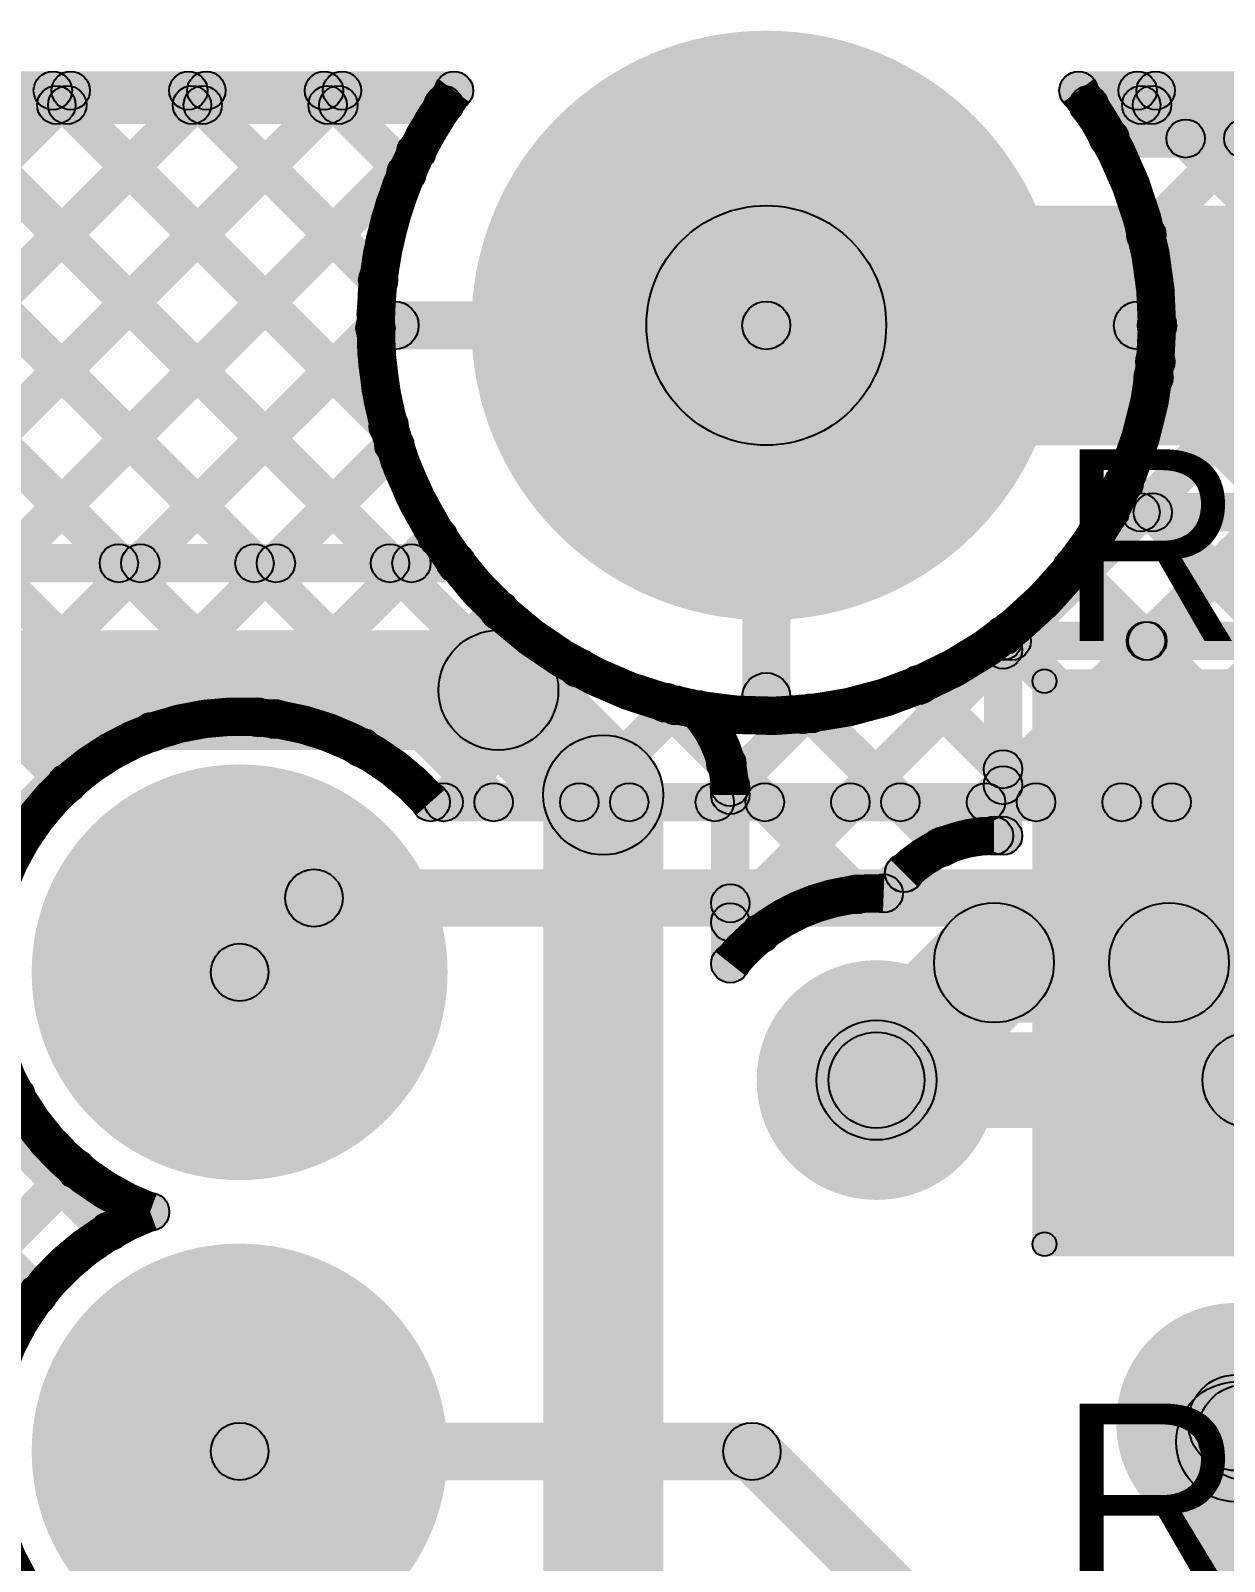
# Model space of a CAD drawing. Header units: millimetres. Extents: x 0.01 to 3.4, y 0.01 to 2.05.
# Drawn here: x 0.4756 to 0.7245, y 1.6611 to 1.9805 of the extents above; entities that cross this region are included whole.
import ezdxf

# ---------------------------------------------------------------- set-up
doc = ezdxf.new("R2010")
doc.units = ezdxf.units.MM
doc.header["$MEASUREMENT"] = 0
for name, color, linetype in [('BottomLayer', 5, 'Continuous'), ('BottomSolder', 6, 'Continuous'), ('PadHoleLayer', 156, 'Continuous'), ('TopLayer', 1, 'Continuous'), ('TopOverlay', 2, 'Continuous'), ('TopPaste', 8, 'Continuous'), ('TopSolder', 216, 'Continuous'), ('ViaHoleLayer', 16, 'Continuous')]:
    doc.layers.add(name, color=color, linetype=linetype)

# ---------------------------------------------------------------- blocks, each defined once
blk = doc.blocks.new('0705510042_2')
at = {"layer": 'BottomLayer'}
h = blk.add_hatch(color=5, dxfattribs=at)
edge = h.paths.add_edge_path()
edge.add_arc((-0.528, 0.45808), 0.03937, 0, 360)
h = blk.add_hatch(color=5, dxfattribs=at)
edge = h.paths.add_edge_path()
edge.add_arc((-0.428, 0.45808), 0.03937, 0, 360)
at = {"layer": 'BottomSolder'}
h = blk.add_hatch(color=6, dxfattribs=at)
edge = h.paths.add_edge_path()
edge.add_arc((-0.528, 0.45808), 0.04337, 0, 360)
h = blk.add_hatch(color=6, dxfattribs=at)
edge = h.paths.add_edge_path()
edge.add_arc((-0.428, 0.45808), 0.04337, 0, 360)
at = {"layer": 'PadHoleLayer'}
h = blk.add_hatch(color=156, dxfattribs=at)
edge = h.paths.add_edge_path()
edge.add_arc((-0.528, 0.45808), 0.02146, 0, 360)
h = blk.add_hatch(color=156, dxfattribs=at)
edge = h.paths.add_edge_path()
edge.add_arc((-0.428, 0.45808), 0.02146, 0, 360)
at = {"layer": 'TopLayer'}
h = blk.add_hatch(color=1, dxfattribs=at)
edge = h.paths.add_edge_path()
edge.add_arc((-0.528, 0.45808), 0.03937, 0, 360)
h = blk.add_hatch(color=1, dxfattribs=at)
edge = h.paths.add_edge_path()
edge.add_arc((-0.428, 0.45808), 0.03937, 0, 360)
at = {"layer": 'TopSolder'}
h = blk.add_hatch(color=216, dxfattribs=at)
edge = h.paths.add_edge_path()
edge.add_arc((-0.528, 0.45808), 0.04337, 0, 360)
h = blk.add_hatch(color=216, dxfattribs=at)
edge = h.paths.add_edge_path()
edge.add_arc((-0.428, 0.45808), 0.04337, 0, 360)
blk = doc.blocks.new('RES_1210_55')
at = {"layer": 'TopLayer'}
for points in [[(-0.08661, 0.05315), (-0.03937, 0.05315), (-0.03937, -0.05315), (-0.08661, -0.05315)], [(0.03937, 0.05315), (0.08661, 0.05315), (0.08661, -0.05315), (0.03937, -0.05315)]]:
    blk.add_hatch(color=1, dxfattribs=at).paths.add_polyline_path(points)
at = {"layer": 'TopOverlay'}
h = blk.add_hatch(color=2, dxfattribs=at)
edge = h.paths.add_edge_path()
edge.add_arc((-0.09198, 0.05875), 0.0025, 0, 360)
h = blk.add_hatch(color=2, dxfattribs=at)
edge = h.paths.add_edge_path()
edge.add_arc((-0.09198, 0.05875), 0.0025, 0, 360)
for points in [[(-0.09198, 0.05625), (-0.09198, 0.06125), (0.09201, 0.06125), (0.09201, 0.05625)], [(-0.08948, -0.05875), (-0.09448, -0.05875), (-0.09448, 0.05875), (-0.08948, 0.05875)], [(0.09451, -0.05875), (0.08951, -0.05875), (0.08951, 0.05875), (0.09451, 0.05875)], [(-0.09198, -0.06125), (-0.09198, -0.05625), (0.09201, -0.05625), (0.09201, -0.06125)]]:
    blk.add_hatch(color=2, dxfattribs=at).paths.add_polyline_path(points)
h = blk.add_hatch(color=2, dxfattribs=at)
edge = h.paths.add_edge_path()
edge.add_arc((0.09201, 0.05875), 0.0025, 0, 360)
h = blk.add_hatch(color=2, dxfattribs=at)
edge = h.paths.add_edge_path()
edge.add_arc((0.09201, 0.05875), 0.0025, 0, 360)
h = blk.add_hatch(color=2, dxfattribs=at)
edge = h.paths.add_edge_path()
edge.add_arc((-0.09198, -0.05875), 0.0025, 0, 360)
h = blk.add_hatch(color=2, dxfattribs=at)
edge = h.paths.add_edge_path()
edge.add_arc((-0.09198, -0.05875), 0.0025, 0, 360)
h = blk.add_hatch(color=2, dxfattribs=at)
edge = h.paths.add_edge_path()
edge.add_arc((0.09201, -0.05875), 0.0025, 0, 360)
h = blk.add_hatch(color=2, dxfattribs=at)
edge = h.paths.add_edge_path()
edge.add_arc((0.09201, -0.05875), 0.0025, 0, 360)
at = {"layer": 'TopPaste'}
for points in [[(-0.08661, 0.05315), (-0.03937, 0.05315), (-0.03937, -0.05315), (-0.08661, -0.05315)], [(0.03937, 0.05315), (0.08661, 0.05315), (0.08661, -0.05315), (0.03937, -0.05315)]]:
    blk.add_hatch(color=8, dxfattribs=at).paths.add_polyline_path(points)
at = {"layer": 'TopSolder'}
for points in [[(-0.09061, 0.05715), (-0.03537, 0.05715), (-0.03537, -0.05715), (-0.09061, -0.05715)], [(0.03537, 0.05715), (0.09061, 0.05715), (0.09061, -0.05715), (0.03537, -0.05715)]]:
    blk.add_hatch(color=216, dxfattribs=at).paths.add_polyline_path(points)
at = {"layer": 'TopOverlay'}
for centre in [(-0.09198, 0.05875), (-0.09198, 0.05875), (0.09201, 0.05875), (0.09201, 0.05875), (-0.09198, -0.05875), (-0.09198, -0.05875), (0.09201, -0.05875), (0.09201, -0.05875)]:
    blk.add_circle(centre, 0.0025, dxfattribs=at)

msp = doc.modelspace()

# ---------------------------------------------------------------- hatches: boundary and pattern name
at = {"layer": 'BottomLayer'}
h = msp.add_hatch(color=5, dxfattribs=at)
edge = h.paths.add_edge_path()
edge.add_arc((0.629, 1.919), 0.0575, 0, 360)
for points in [[(0.039, 1.961), (0.039, 1.969), (0.56172, 1.969), (0.56172, 1.961)], [(0.69628, 1.961), (0.69628, 1.969), (2.69172, 1.969), (2.69172, 1.961)], [(0.04183, 1.49196), (0.03617, 1.49762), (0.50638, 1.96783), (0.51204, 1.96217)], [(0.04183, 1.46367), (0.03617, 1.46933), (0.53467, 1.96783), (0.54032, 1.96217)], [(0.04183, 1.52024), (0.03617, 1.5259), (0.4781, 1.96783), (0.48376, 1.96217)], [(0.22581, 1.96217), (0.23147, 1.96783), (0.47979, 1.71951), (0.47413, 1.71385)], [(0.25409, 1.96217), (0.25975, 1.96783), (0.49482, 1.73276), (0.48916, 1.72711)], [(0.33895, 1.96217), (0.3446, 1.96783), (0.4861, 1.82633), (0.48044, 1.82068)], [(0.36723, 1.96217), (0.37289, 1.96783), (0.50374, 1.83698), (0.49808, 1.83132)], [(0.39552, 1.96217), (0.40117, 1.96783), (0.52931, 1.83969), (0.52365, 1.83404)], [(0.4238, 1.96217), (0.42946, 1.96783), (0.57496, 1.82233), (0.5693, 1.81667)], [(0.45208, 1.96217), (0.45774, 1.96783), (0.60324, 1.82233), (0.59758, 1.81667)], [(0.48037, 1.96217), (0.48603, 1.96783), (0.5531, 1.90075), (0.54744, 1.8951)], [(0.50865, 1.96217), (0.51431, 1.96783), (0.55088, 1.93126), (0.54522, 1.92561)], [(0.53694, 1.96217), (0.54259, 1.96783), (0.55679, 1.95363), (0.55113, 1.94798)], [(0.70326, 1.9554), (0.69761, 1.96106), (0.70437, 1.96783), (0.71003, 1.96217)], [(0.70664, 1.96217), (0.7123, 1.96783), (0.7193, 1.96083), (0.71364, 1.95517)], [(0.70056, 1.954), (0.70056, 1.962), (1.11333, 1.962), (1.11333, 1.954)], [(0.04183, 1.43539), (0.03617, 1.44105), (0.55315, 1.95803), (0.55881, 1.95237)], [(0.629, 1.894), (0.629, 1.944), (1.11333, 1.944), (1.11333, 1.894)], [(0.5515, 1.914), (0.5515, 1.924), (0.629, 1.924), (0.629, 1.914)], [(0.04183, 1.40711), (0.03617, 1.41276), (0.54467, 1.92127), (0.55033, 1.91561)], [(0.634, 1.8415), (0.624, 1.8415), (0.624, 1.919), (0.634, 1.919)], [(0.04183, 1.37882), (0.03617, 1.38448), (0.54858, 1.89689), (0.55424, 1.89123)], [(0.64938, 1.81667), (0.64373, 1.82233), (0.70423, 1.88283), (0.70988, 1.87717)], [(0.67767, 1.81667), (0.67201, 1.82233), (0.73251, 1.88283), (0.73817, 1.87717)], [(0.70595, 1.81667), (0.7003, 1.82233), (0.7608, 1.88283), (0.76645, 1.87717)], [(0.70056, 1.876), (0.70056, 1.884), (1.09718, 1.884), (1.09718, 1.876)], [(0.70679, 1.87717), (0.71245, 1.88283), (0.77295, 1.82233), (0.76729, 1.81667)], [(0.5257, 1.83441), (0.52005, 1.84007), (0.55766, 1.87768), (0.56332, 1.87203)], [(0.69008, 1.8656), (0.69574, 1.87125), (0.74466, 1.82233), (0.73901, 1.81667)], [(0.54758, 1.828), (0.54192, 1.83366), (0.57053, 1.86227), (0.57619, 1.85662)], [(0.67584, 1.85155), (0.6815, 1.85721), (0.71638, 1.82233), (0.71072, 1.81667)], [(0.56453, 1.81667), (0.55887, 1.82233), (0.58694, 1.85039), (0.5926, 1.84474)], [(0.65798, 1.84113), (0.66363, 1.84679), (0.68809, 1.82233), (0.68244, 1.81667)], [(0.59281, 1.81667), (0.58716, 1.82233), (0.60736, 1.84253), (0.61302, 1.83687)], [(0.6051, 1.83744), (0.61075, 1.8431), (0.63153, 1.82233), (0.62587, 1.81667)], [(0.6211, 1.81667), (0.61544, 1.82233), (0.6338, 1.84069), (0.63946, 1.83503)], [(0.63561, 1.83522), (0.64126, 1.84088), (0.65981, 1.82233), (0.65415, 1.81667)], [(0.55901, 1.8155), (0.55901, 1.8235), (0.9355, 1.8235), (0.9355, 1.8155)], [(0.53466, 1.7935), (0.53466, 1.8055), (0.9355, 1.8055), (0.9355, 1.7935)], [(0.5234, 1.77976), (0.51491, 1.78824), (0.53041, 1.80374), (0.5389, 1.79526)], [(0.652, 1.7515), (0.652, 1.7715), (0.73, 1.7715), (0.73, 1.7515)], [(0.72293, 1.75443), (0.73707, 1.76857), (0.79007, 1.71557), (0.77593, 1.70143)], [(0.04183, 1.29397), (0.03617, 1.29963), (0.48228, 1.74573), (0.48793, 1.74008)], [(0.71993, 1.68293), (0.73407, 1.69707), (0.73607, 1.69507), (0.72193, 1.68093)], [(0.51916, 1.678), (0.51916, 1.69), (0.626, 1.69), (0.626, 1.678)], [(0.62176, 1.67976), (0.63024, 1.68824), (0.69924, 1.61924), (0.69076, 1.61076)], [(0.739, 1.231), (0.719, 1.231), (0.719, 1.688), (0.739, 1.688)]]:
    msp.add_hatch(color=5, dxfattribs=at).paths.add_polyline_path(points)
h = msp.add_hatch(color=5, dxfattribs=at)
edge = h.paths.add_edge_path()
edge.add_arc((0.48093, 1.965), 0.004, 0, 360)
h = msp.add_hatch(color=5, dxfattribs=at)
edge = h.paths.add_edge_path()
edge.add_arc((0.4832, 1.965), 0.004, 0, 360)
h = msp.add_hatch(color=5, dxfattribs=at)
edge = h.paths.add_edge_path()
edge.add_arc((0.50921, 1.965), 0.004, 0, 360)
h = msp.add_hatch(color=5, dxfattribs=at)
edge = h.paths.add_edge_path()
edge.add_arc((0.51148, 1.965), 0.004, 0, 360)
h = msp.add_hatch(color=5, dxfattribs=at)
edge = h.paths.add_edge_path()
edge.add_arc((0.5375, 1.965), 0.004, 0, 360)
h = msp.add_hatch(color=5, dxfattribs=at)
edge = h.paths.add_edge_path()
edge.add_arc((0.53977, 1.965), 0.004, 0, 360)
h = msp.add_hatch(color=5, dxfattribs=at)
edge = h.paths.add_edge_path()
edge.add_arc((0.56172, 1.965), 0.004, 0, 360)
h = msp.add_hatch(color=5, dxfattribs=at)
edge = h.paths.add_edge_path()
edge.add_arc((0.56172, 1.965), 0.004, 0, 360)
h = msp.add_hatch(color=5, dxfattribs=at)
edge = h.paths.add_edge_path()
edge.add_arc((0.69628, 1.965), 0.004, 0, 360)
h = msp.add_hatch(color=5, dxfattribs=at)
edge = h.paths.add_edge_path()
edge.add_arc((0.69628, 1.965), 0.004, 0, 360)
h = msp.add_hatch(color=5, dxfattribs=at)
edge = h.paths.add_edge_path()
edge.add_arc((0.7072, 1.965), 0.004, 0, 360)
h = msp.add_hatch(color=5, dxfattribs=at)
edge = h.paths.add_edge_path()
edge.add_arc((0.70947, 1.965), 0.004, 0, 360)
h = msp.add_hatch(color=5, dxfattribs=at)
edge = h.paths.add_edge_path()
edge.add_arc((0.70044, 1.95823), 0.004, 0, 360)
h = msp.add_hatch(color=5, dxfattribs=at)
edge = h.paths.add_edge_path()
edge.add_arc((0.70056, 1.958), 0.004, 0, 360)
h = msp.add_hatch(color=5, dxfattribs=at)
edge = h.paths.add_edge_path()
edge.add_arc((0.70056, 1.958), 0.004, 0, 360)
h = msp.add_hatch(color=5, dxfattribs=at)
edge = h.paths.add_edge_path()
edge.add_arc((0.71647, 1.958), 0.004, 0, 360)
h = msp.add_hatch(color=5, dxfattribs=at)
edge = h.paths.add_edge_path()
edge.add_arc((0.72849, 1.958), 0.004, 0, 360)
h = msp.add_hatch(color=5, dxfattribs=at)
edge = h.paths.add_edge_path()
edge.add_arc((0.55598, 1.9552), 0.004, 0, 360)
h = msp.add_hatch(color=5, dxfattribs=at)
edge = h.paths.add_edge_path()
edge.add_arc((0.55396, 1.9508), 0.004, 0, 360)
h = msp.add_hatch(color=5, dxfattribs=at)
edge = h.paths.add_edge_path()
edge.add_arc((0.629, 1.919), 0.025, 0, 360)
h = msp.add_hatch(color=5, dxfattribs=at)
edge = h.paths.add_edge_path()
edge.add_arc((0.54805, 1.92843), 0.004, 0, 360)
h = msp.add_hatch(color=5, dxfattribs=at)
edge = h.paths.add_edge_path()
edge.add_arc((0.5515, 1.919), 0.005, 0, 360)
h = msp.add_hatch(color=5, dxfattribs=at)
edge = h.paths.add_edge_path()
edge.add_arc((0.629, 1.919), 0.005, 0, 360)
h = msp.add_hatch(color=5, dxfattribs=at)
edge = h.paths.add_edge_path()
edge.add_arc((0.629, 1.919), 0.005, 0, 360)
h = msp.add_hatch(color=5, dxfattribs=at)
edge = h.paths.add_edge_path()
edge.add_arc((0.5475, 1.91844), 0.004, 0, 360)
h = msp.add_hatch(color=5, dxfattribs=at)
edge = h.paths.add_edge_path()
edge.add_arc((0.55027, 1.89793), 0.004, 0, 360)
h = msp.add_hatch(color=5, dxfattribs=at)
edge = h.paths.add_edge_path()
edge.add_arc((0.55141, 1.89406), 0.004, 0, 360)
h = msp.add_hatch(color=5, dxfattribs=at)
edge = h.paths.add_edge_path()
edge.add_arc((0.70056, 1.88), 0.004, 0, 360)
h = msp.add_hatch(color=5, dxfattribs=at)
edge = h.paths.add_edge_path()
edge.add_arc((0.70056, 1.88), 0.004, 0, 360)
h = msp.add_hatch(color=5, dxfattribs=at)
edge = h.paths.add_edge_path()
edge.add_arc((0.70706, 1.88), 0.004, 0, 360)
h = msp.add_hatch(color=5, dxfattribs=at)
edge = h.paths.add_edge_path()
edge.add_arc((0.70962, 1.88), 0.004, 0, 360)
h = msp.add_hatch(color=5, dxfattribs=at)
edge = h.paths.add_edge_path()
edge.add_arc((0.56049, 1.87486), 0.004, 0, 360)
h = msp.add_hatch(color=5, dxfattribs=at)
edge = h.paths.add_edge_path()
edge.add_arc((0.69291, 1.86843), 0.004, 0, 360)
h = msp.add_hatch(color=5, dxfattribs=at)
edge = h.paths.add_edge_path()
edge.add_arc((0.57336, 1.85945), 0.004, 0, 360)
h = msp.add_hatch(color=5, dxfattribs=at)
edge = h.paths.add_edge_path()
edge.add_arc((0.67867, 1.85438), 0.004, 0, 360)
h = msp.add_hatch(color=5, dxfattribs=at)
edge = h.paths.add_edge_path()
edge.add_arc((0.58977, 1.84756), 0.004, 0, 360)
h = msp.add_hatch(color=5, dxfattribs=at)
edge = h.paths.add_edge_path()
edge.add_arc((0.629, 1.8415), 0.005, 0, 360)
h = msp.add_hatch(color=5, dxfattribs=at)
edge = h.paths.add_edge_path()
edge.add_arc((0.6608, 1.84396), 0.004, 0, 360)
h = msp.add_hatch(color=5, dxfattribs=at)
edge = h.paths.add_edge_path()
edge.add_arc((0.60793, 1.84027), 0.004, 0, 360)
h = msp.add_hatch(color=5, dxfattribs=at)
edge = h.paths.add_edge_path()
edge.add_arc((0.61019, 1.8397), 0.004, 0, 360)
h = msp.add_hatch(color=5, dxfattribs=at)
edge = h.paths.add_edge_path()
edge.add_arc((0.52287, 1.83724), 0.004, 0, 360)
h = msp.add_hatch(color=5, dxfattribs=at)
edge = h.paths.add_edge_path()
edge.add_arc((0.52648, 1.83687), 0.004, 0, 360)
h = msp.add_hatch(color=5, dxfattribs=at)
edge = h.paths.add_edge_path()
edge.add_arc((0.63663, 1.83786), 0.004, 0, 360)
h = msp.add_hatch(color=5, dxfattribs=at)
edge = h.paths.add_edge_path()
edge.add_arc((0.63843, 1.83805), 0.004, 0, 360)
h = msp.add_hatch(color=5, dxfattribs=at)
edge = h.paths.add_edge_path()
edge.add_arc((0.50091, 1.83415), 0.004, 0, 360)
h = msp.add_hatch(color=5, dxfattribs=at)
edge = h.paths.add_edge_path()
edge.add_arc((0.54475, 1.83083), 0.004, 0, 360)
h = msp.add_hatch(color=5, dxfattribs=at)
edge = h.paths.add_edge_path()
edge.add_arc((0.48327, 1.8235), 0.004, 0, 360)
h = msp.add_hatch(color=5, dxfattribs=at)
edge = h.paths.add_edge_path()
edge.add_arc((0.55901, 1.8195), 0.004, 0, 360)
h = msp.add_hatch(color=5, dxfattribs=at)
edge = h.paths.add_edge_path()
edge.add_arc((0.55901, 1.8195), 0.004, 0, 360)
h = msp.add_hatch(color=5, dxfattribs=at)
edge = h.paths.add_edge_path()
edge.add_arc((0.5617, 1.8195), 0.004, 0, 360)
h = msp.add_hatch(color=5, dxfattribs=at)
edge = h.paths.add_edge_path()
edge.add_arc((0.57213, 1.8195), 0.004, 0, 360)
h = msp.add_hatch(color=5, dxfattribs=at)
edge = h.paths.add_edge_path()
edge.add_arc((0.58999, 1.8195), 0.004, 0, 360)
h = msp.add_hatch(color=5, dxfattribs=at)
edge = h.paths.add_edge_path()
edge.add_arc((0.60041, 1.8195), 0.004, 0, 360)
h = msp.add_hatch(color=5, dxfattribs=at)
edge = h.paths.add_edge_path()
edge.add_arc((0.61827, 1.8195), 0.004, 0, 360)
h = msp.add_hatch(color=5, dxfattribs=at)
edge = h.paths.add_edge_path()
edge.add_arc((0.6287, 1.8195), 0.004, 0, 360)
h = msp.add_hatch(color=5, dxfattribs=at)
edge = h.paths.add_edge_path()
edge.add_arc((0.64656, 1.8195), 0.004, 0, 360)
h = msp.add_hatch(color=5, dxfattribs=at)
edge = h.paths.add_edge_path()
edge.add_arc((0.65698, 1.8195), 0.004, 0, 360)
h = msp.add_hatch(color=5, dxfattribs=at)
edge = h.paths.add_edge_path()
edge.add_arc((0.67484, 1.8195), 0.004, 0, 360)
h = msp.add_hatch(color=5, dxfattribs=at)
edge = h.paths.add_edge_path()
edge.add_arc((0.68527, 1.8195), 0.004, 0, 360)
h = msp.add_hatch(color=5, dxfattribs=at)
edge = h.paths.add_edge_path()
edge.add_arc((0.70312, 1.8195), 0.004, 0, 360)
h = msp.add_hatch(color=5, dxfattribs=at)
edge = h.paths.add_edge_path()
edge.add_arc((0.71355, 1.8195), 0.004, 0, 360)
h = msp.add_hatch(color=5, dxfattribs=at)
edge = h.paths.add_edge_path()
edge.add_arc((0.53466, 1.7995), 0.006, 0, 360)
h = msp.add_hatch(color=5, dxfattribs=at)
edge = h.paths.add_edge_path()
edge.add_arc((0.53466, 1.7995), 0.006, 0, 360)
h = msp.add_hatch(color=5, dxfattribs=at)
edge = h.paths.add_edge_path()
edge.add_arc((0.51916, 1.784), 0.006, 0, 360)
h = msp.add_hatch(color=5, dxfattribs=at)
edge = h.paths.add_edge_path()
edge.add_arc((0.652, 1.7615), 0.025, 0, 360)
h = msp.add_hatch(color=5, dxfattribs=at)
edge = h.paths.add_edge_path()
edge.add_arc((0.652, 1.7615), 0.01, 0, 360)
h = msp.add_hatch(color=5, dxfattribs=at)
edge = h.paths.add_edge_path()
edge.add_arc((0.73, 1.7615), 0.01, 0, 360)
h = msp.add_hatch(color=5, dxfattribs=at)
edge = h.paths.add_edge_path()
edge.add_arc((0.73, 1.7615), 0.01, 0, 360)
h = msp.add_hatch(color=5, dxfattribs=at)
edge = h.paths.add_edge_path()
edge.add_arc((0.47232, 1.75841), 0.004, 0, 360)
h = msp.add_hatch(color=5, dxfattribs=at)
edge = h.paths.add_edge_path()
edge.add_arc((0.48511, 1.7429), 0.004, 0, 360)
h = msp.add_hatch(color=5, dxfattribs=at)
edge = h.paths.add_edge_path()
edge.add_arc((0.50049, 1.734), 0.004, 0, 360)
h = msp.add_hatch(color=5, dxfattribs=at)
edge = h.paths.add_edge_path()
edge.add_arc((0.50049, 1.734), 0.004, 0, 360)
h = msp.add_hatch(color=5, dxfattribs=at)
edge = h.paths.add_edge_path()
edge.add_arc((0.49199, 1.72994), 0.004, 0, 360)
h = msp.add_hatch(color=5, dxfattribs=at)
edge = h.paths.add_edge_path()
edge.add_arc((0.47696, 1.71668), 0.004, 0, 360)
h = msp.add_hatch(color=5, dxfattribs=at)
edge = h.paths.add_edge_path()
edge.add_arc((0.727, 1.69), 0.025, 0, 360)
h = msp.add_hatch(color=5, dxfattribs=at)
edge = h.paths.add_edge_path()
edge.add_arc((0.727, 1.69), 0.01, 0, 360)
h = msp.add_hatch(color=5, dxfattribs=at)
edge = h.paths.add_edge_path()
edge.add_arc((0.729, 1.688), 0.01, 0, 360)
h = msp.add_hatch(color=5, dxfattribs=at)
edge = h.paths.add_edge_path()
edge.add_arc((0.729, 1.688), 0.01, 0, 360)
h = msp.add_hatch(color=5, dxfattribs=at)
edge = h.paths.add_edge_path()
edge.add_arc((0.51916, 1.684), 0.006, 0, 360)
h = msp.add_hatch(color=5, dxfattribs=at)
edge = h.paths.add_edge_path()
edge.add_arc((0.626, 1.684), 0.006, 0, 360)
h = msp.add_hatch(color=5, dxfattribs=at)
edge = h.paths.add_edge_path()
edge.add_arc((0.626, 1.684), 0.006, 0, 360)
at = {"layer": 'BottomSolder'}
h = msp.add_hatch(color=6, dxfattribs=at)
edge = h.paths.add_edge_path()
edge.add_arc((0.629, 1.919), 0.0615, 0, 360)
h = msp.add_hatch(color=6, dxfattribs=at)
edge = h.paths.add_edge_path()
edge.add_arc((0.652, 1.7615), 0.018, 0, 360)
h = msp.add_hatch(color=6, dxfattribs=at)
edge = h.paths.add_edge_path()
edge.add_arc((0.727, 1.69), 0.018, 0, 360)
at = {"layer": 'PadHoleLayer'}
msp.add_hatch(color=156, dxfattribs=at).paths.add_polyline_path([(0.6565, 1.949), (0.6565, 1.889), (0.6015, 1.889), (0.6015, 1.949)])
at = {"layer": 'TopLayer'}
h = msp.add_hatch(color=1, dxfattribs=at)
edge = h.paths.add_edge_path()
edge.add_arc((0.629, 1.919), 0.0575, 0, 360)
for points in [[(0.03798, 1.964), (0.03798, 1.972), (0.56388, 1.972), (0.56388, 1.964)], [(0.69412, 1.964), (0.69412, 1.972), (1.46, 1.972), (1.46, 1.964)], [(0.04081, 1.51923), (0.03515, 1.52488), (0.4811, 1.97083), (0.48676, 1.96517)], [(0.04081, 1.49094), (0.03515, 1.4966), (0.50938, 1.97083), (0.51504, 1.96517)], [(0.39252, 1.96517), (0.39817, 1.97083), (0.4968, 1.8722), (0.49115, 1.86654)], [(0.4208, 1.96517), (0.42646, 1.97083), (0.52509, 1.8722), (0.51943, 1.86654)], [(0.44469, 1.86654), (0.43904, 1.8722), (0.53767, 1.97083), (0.54332, 1.96517)], [(0.44908, 1.96517), (0.45474, 1.97083), (0.55337, 1.8722), (0.54771, 1.86654)], [(0.47737, 1.96517), (0.48303, 1.97083), (0.5531, 1.90075), (0.54744, 1.8951)], [(0.50565, 1.96517), (0.51131, 1.97083), (0.55088, 1.93126), (0.54522, 1.92561)], [(0.53394, 1.96517), (0.53959, 1.97083), (0.55679, 1.95363), (0.55113, 1.94798)], [(0.68303, 1.85032), (0.67738, 1.85598), (0.79223, 1.97083), (0.79788, 1.96517)], [(0.70326, 1.9554), (0.69761, 1.96106), (0.70737, 1.97083), (0.71303, 1.96517)], [(0.70364, 1.96517), (0.7093, 1.97083), (0.82082, 1.85931), (0.81516, 1.85365)], [(0.71113, 1.93498), (0.70547, 1.94064), (0.73566, 1.97083), (0.74131, 1.96517)], [(0.71132, 1.85032), (0.70566, 1.85598), (0.82051, 1.97083), (0.82617, 1.96517)], [(0.71297, 1.90854), (0.70731, 1.9142), (0.76394, 1.97083), (0.7696, 1.96517)], [(0.47298, 1.86654), (0.46732, 1.8722), (0.55315, 1.95803), (0.55881, 1.95237)], [(0.70545, 1.93508), (0.7111, 1.94074), (0.8072, 1.84465), (0.80154, 1.83899)], [(0.5515, 1.914), (0.5515, 1.924), (0.629, 1.924), (0.629, 1.914)], [(0.629, 1.914), (0.629, 1.924), (0.7065, 1.924), (0.7065, 1.914)], [(0.50126, 1.86654), (0.49561, 1.8722), (0.54467, 1.92127), (0.55033, 1.91561)], [(0.634, 1.8415), (0.624, 1.8415), (0.624, 1.919), (0.634, 1.919)], [(0.70694, 1.9053), (0.7126, 1.91096), (0.8072, 1.81636), (0.80154, 1.8107)], [(0.52955, 1.86654), (0.52389, 1.8722), (0.54858, 1.89689), (0.55424, 1.89123)], [(0.70072, 1.88324), (0.70638, 1.8889), (0.7393, 1.85598), (0.73364, 1.85032)], [(0.55783, 1.86654), (0.55218, 1.8722), (0.55766, 1.87768), (0.56332, 1.87203)], [(0.44, 1.86537), (0.44, 1.87337), (0.56435, 1.87337), (0.56435, 1.86537)], [(0.69008, 1.8656), (0.69574, 1.87125), (0.71101, 1.85598), (0.70536, 1.85032)], [(0.67839, 1.84915), (0.67839, 1.85715), (0.75363, 1.85715), (0.75363, 1.84915)], [(0.44, 1.83037), (0.44, 1.85537), (0.57313, 1.85537), (0.57313, 1.83037)], [(0.62433, 1.79162), (0.61867, 1.79727), (0.67556, 1.85416), (0.68121, 1.8485)], [(0.68239, 1.8125), (0.67439, 1.8125), (0.67439, 1.85315), (0.68239, 1.85315)], [(0.56429, 1.83403), (0.58197, 1.85171), (0.60384, 1.82984), (0.58616, 1.81216)], [(0.65798, 1.84113), (0.66363, 1.84679), (0.68121, 1.82921), (0.67556, 1.82355)], [(0.62428, 1.81985), (0.61862, 1.8255), (0.6338, 1.84069), (0.63946, 1.83503)], [(0.63561, 1.83522), (0.64126, 1.84088), (0.66893, 1.8132), (0.66328, 1.80755)], [(0.61786, 1.82468), (0.62352, 1.83034), (0.65074, 1.80311), (0.64508, 1.79746)], [(0.66823, 1.80724), (0.66258, 1.81289), (0.67556, 1.82587), (0.68121, 1.82022)], [(0.6075, 1.618), (0.5825, 1.618), (0.5825, 1.821), (0.6075, 1.821)], [(0.6255, 1.78581), (0.6175, 1.78581), (0.6175, 1.821), (0.6255, 1.821)], [(0.65632, 1.79764), (0.65067, 1.8033), (0.6549, 1.80753), (0.66056, 1.80188)], [(0.61867, 1.79558), (0.62433, 1.80124), (0.63064, 1.79493), (0.62499, 1.78927)], [(0.6765, 1.7735), (0.6765, 1.7985), (0.713, 1.7985), (0.713, 1.7735)], [(0.66084, 1.75266), (0.64316, 1.77034), (0.66766, 1.79484), (0.68534, 1.77716)]]:
    msp.add_hatch(color=1, dxfattribs=at).paths.add_polyline_path(points)
h = msp.add_hatch(color=1, dxfattribs=at)
edge = h.paths.add_edge_path()
edge.add_arc((0.4802, 1.968), 0.004, 0, 360)
h = msp.add_hatch(color=1, dxfattribs=at)
edge = h.paths.add_edge_path()
edge.add_arc((0.48393, 1.968), 0.004, 0, 360)
h = msp.add_hatch(color=1, dxfattribs=at)
edge = h.paths.add_edge_path()
edge.add_arc((0.50848, 1.968), 0.004, 0, 360)
h = msp.add_hatch(color=1, dxfattribs=at)
edge = h.paths.add_edge_path()
edge.add_arc((0.51221, 1.968), 0.004, 0, 360)
h = msp.add_hatch(color=1, dxfattribs=at)
edge = h.paths.add_edge_path()
edge.add_arc((0.53677, 1.968), 0.004, 0, 360)
h = msp.add_hatch(color=1, dxfattribs=at)
edge = h.paths.add_edge_path()
edge.add_arc((0.5405, 1.968), 0.004, 0, 360)
h = msp.add_hatch(color=1, dxfattribs=at)
edge = h.paths.add_edge_path()
edge.add_arc((0.56388, 1.968), 0.004, 0, 360)
h = msp.add_hatch(color=1, dxfattribs=at)
edge = h.paths.add_edge_path()
edge.add_arc((0.56388, 1.968), 0.004, 0, 360)
h = msp.add_hatch(color=1, dxfattribs=at)
edge = h.paths.add_edge_path()
edge.add_arc((0.69412, 1.968), 0.004, 0, 360)
h = msp.add_hatch(color=1, dxfattribs=at)
edge = h.paths.add_edge_path()
edge.add_arc((0.69412, 1.968), 0.004, 0, 360)
h = msp.add_hatch(color=1, dxfattribs=at)
edge = h.paths.add_edge_path()
edge.add_arc((0.70647, 1.968), 0.004, 0, 360)
h = msp.add_hatch(color=1, dxfattribs=at)
edge = h.paths.add_edge_path()
edge.add_arc((0.7102, 1.968), 0.004, 0, 360)
h = msp.add_hatch(color=1, dxfattribs=at)
edge = h.paths.add_edge_path()
edge.add_arc((0.70044, 1.95823), 0.004, 0, 360)
h = msp.add_hatch(color=1, dxfattribs=at)
edge = h.paths.add_edge_path()
edge.add_arc((0.55598, 1.9552), 0.004, 0, 360)
h = msp.add_hatch(color=1, dxfattribs=at)
edge = h.paths.add_edge_path()
edge.add_arc((0.55396, 1.9508), 0.004, 0, 360)
h = msp.add_hatch(color=1, dxfattribs=at)
edge = h.paths.add_edge_path()
edge.add_arc((0.70828, 1.93791), 0.004, 0, 360)
h = msp.add_hatch(color=1, dxfattribs=at)
edge = h.paths.add_edge_path()
edge.add_arc((0.7083, 1.93781), 0.004, 0, 360)
h = msp.add_hatch(color=1, dxfattribs=at)
edge = h.paths.add_edge_path()
edge.add_arc((0.54805, 1.92843), 0.004, 0, 360)
h = msp.add_hatch(color=1, dxfattribs=at)
edge = h.paths.add_edge_path()
edge.add_arc((0.5515, 1.919), 0.005, 0, 360)
h = msp.add_hatch(color=1, dxfattribs=at)
edge = h.paths.add_edge_path()
edge.add_arc((0.629, 1.919), 0.005, 0, 360)
h = msp.add_hatch(color=1, dxfattribs=at)
edge = h.paths.add_edge_path()
edge.add_arc((0.629, 1.919), 0.005, 0, 360)
h = msp.add_hatch(color=1, dxfattribs=at)
edge = h.paths.add_edge_path()
edge.add_arc((0.629, 1.919), 0.005, 0, 360)
h = msp.add_hatch(color=1, dxfattribs=at)
edge = h.paths.add_edge_path()
edge.add_arc((0.7065, 1.919), 0.005, 0, 360)
h = msp.add_hatch(color=1, dxfattribs=at)
edge = h.paths.add_edge_path()
edge.add_arc((0.5475, 1.91844), 0.004, 0, 360)
h = msp.add_hatch(color=1, dxfattribs=at)
edge = h.paths.add_edge_path()
edge.add_arc((0.7105, 1.919), 0.004, 0, 360)
h = msp.add_hatch(color=1, dxfattribs=at)
edge = h.paths.add_edge_path()
edge.add_arc((0.7105, 1.919), 0.004, 0, 360)
h = msp.add_hatch(color=1, dxfattribs=at)
edge = h.paths.add_edge_path()
edge.add_arc((0.71014, 1.91137), 0.004, 0, 360)
h = msp.add_hatch(color=1, dxfattribs=at)
edge = h.paths.add_edge_path()
edge.add_arc((0.70977, 1.90813), 0.004, 0, 360)
h = msp.add_hatch(color=1, dxfattribs=at)
edge = h.paths.add_edge_path()
edge.add_arc((0.55027, 1.89793), 0.004, 0, 360)
h = msp.add_hatch(color=1, dxfattribs=at)
edge = h.paths.add_edge_path()
edge.add_arc((0.55141, 1.89406), 0.004, 0, 360)
h = msp.add_hatch(color=1, dxfattribs=at)
edge = h.paths.add_edge_path()
edge.add_arc((0.70355, 1.88607), 0.004, 0, 360)
h = msp.add_hatch(color=1, dxfattribs=at)
edge = h.paths.add_edge_path()
edge.add_arc((0.56049, 1.87486), 0.004, 0, 360)
h = msp.add_hatch(color=1, dxfattribs=at)
edge = h.paths.add_edge_path()
edge.add_arc((0.49397, 1.86937), 0.004, 0, 360)
h = msp.add_hatch(color=1, dxfattribs=at)
edge = h.paths.add_edge_path()
edge.add_arc((0.49844, 1.86937), 0.004, 0, 360)
h = msp.add_hatch(color=1, dxfattribs=at)
edge = h.paths.add_edge_path()
edge.add_arc((0.52226, 1.86937), 0.004, 0, 360)
h = msp.add_hatch(color=1, dxfattribs=at)
edge = h.paths.add_edge_path()
edge.add_arc((0.52672, 1.86937), 0.004, 0, 360)
h = msp.add_hatch(color=1, dxfattribs=at)
edge = h.paths.add_edge_path()
edge.add_arc((0.55054, 1.86937), 0.004, 0, 360)
h = msp.add_hatch(color=1, dxfattribs=at)
edge = h.paths.add_edge_path()
edge.add_arc((0.555, 1.86937), 0.004, 0, 360)
h = msp.add_hatch(color=1, dxfattribs=at)
edge = h.paths.add_edge_path()
edge.add_arc((0.56435, 1.86937), 0.004, 0, 360)
h = msp.add_hatch(color=1, dxfattribs=at)
edge = h.paths.add_edge_path()
edge.add_arc((0.56435, 1.86937), 0.004, 0, 360)
h = msp.add_hatch(color=1, dxfattribs=at)
edge = h.paths.add_edge_path()
edge.add_arc((0.69291, 1.86843), 0.004, 0, 360)
h = msp.add_hatch(color=1, dxfattribs=at)
edge = h.paths.add_edge_path()
edge.add_arc((0.67839, 1.85315), 0.004, 0, 360)
h = msp.add_hatch(color=1, dxfattribs=at)
edge = h.paths.add_edge_path()
edge.add_arc((0.67839, 1.85315), 0.004, 0, 360)
h = msp.add_hatch(color=1, dxfattribs=at)
edge = h.paths.add_edge_path()
edge.add_arc((0.6802, 1.85315), 0.004, 0, 360)
h = msp.add_hatch(color=1, dxfattribs=at)
edge = h.paths.add_edge_path()
edge.add_arc((0.70818, 1.85315), 0.004, 0, 360)
h = msp.add_hatch(color=1, dxfattribs=at)
edge = h.paths.add_edge_path()
edge.add_arc((0.70849, 1.85315), 0.004, 0, 360)
h = msp.add_hatch(color=1, dxfattribs=at)
edge = h.paths.add_edge_path()
edge.add_arc((0.57313, 1.84287), 0.0125, 0, 360)
h = msp.add_hatch(color=1, dxfattribs=at)
edge = h.paths.add_edge_path()
edge.add_arc((0.57313, 1.84287), 0.0125, 0, 360)
h = msp.add_hatch(color=1, dxfattribs=at)
edge = h.paths.add_edge_path()
edge.add_arc((0.67839, 1.85133), 0.004, 0, 360)
h = msp.add_hatch(color=1, dxfattribs=at)
edge = h.paths.add_edge_path()
edge.add_arc((0.629, 1.8415), 0.005, 0, 360)
h = msp.add_hatch(color=1, dxfattribs=at)
edge = h.paths.add_edge_path()
edge.add_arc((0.6608, 1.84396), 0.004, 0, 360)
h = msp.add_hatch(color=1, dxfattribs=at)
edge = h.paths.add_edge_path()
edge.add_arc((0.61466, 1.83877), 0.004, 0, 360)
h = msp.add_hatch(color=1, dxfattribs=at)
edge = h.paths.add_edge_path()
edge.add_arc((0.61466, 1.83877), 0.004, 0, 360)
h = msp.add_hatch(color=1, dxfattribs=at)
edge = h.paths.add_edge_path()
edge.add_arc((0.61466, 1.83877), 0.004, 0, 360)
h = msp.add_hatch(color=1, dxfattribs=at)
edge = h.paths.add_edge_path()
edge.add_arc((0.63663, 1.83786), 0.004, 0, 360)
h = msp.add_hatch(color=1, dxfattribs=at)
edge = h.paths.add_edge_path()
edge.add_arc((0.63843, 1.83805), 0.004, 0, 360)
h = msp.add_hatch(color=1, dxfattribs=at)
edge = h.paths.add_edge_path()
edge.add_arc((0.595, 1.821), 0.0125, 0, 360)
h = msp.add_hatch(color=1, dxfattribs=at)
edge = h.paths.add_edge_path()
edge.add_arc((0.595, 1.821), 0.0125, 0, 360)
h = msp.add_hatch(color=1, dxfattribs=at)
edge = h.paths.add_edge_path()
edge.add_arc((0.62069, 1.82751), 0.004, 0, 360)
h = msp.add_hatch(color=1, dxfattribs=at)
edge = h.paths.add_edge_path()
edge.add_arc((0.67839, 1.82638), 0.004, 0, 360)
h = msp.add_hatch(color=1, dxfattribs=at)
edge = h.paths.add_edge_path()
edge.add_arc((0.62145, 1.82268), 0.004, 0, 360)
h = msp.add_hatch(color=1, dxfattribs=at)
edge = h.paths.add_edge_path()
edge.add_arc((0.6215, 1.821), 0.004, 0, 360)
h = msp.add_hatch(color=1, dxfattribs=at)
edge = h.paths.add_edge_path()
edge.add_arc((0.6215, 1.821), 0.004, 0, 360)
h = msp.add_hatch(color=1, dxfattribs=at)
edge = h.paths.add_edge_path()
edge.add_arc((0.6215, 1.821), 0.004, 0, 360)
h = msp.add_hatch(color=1, dxfattribs=at)
edge = h.paths.add_edge_path()
edge.add_arc((0.67839, 1.82305), 0.004, 0, 360)
h = msp.add_hatch(color=1, dxfattribs=at)
edge = h.paths.add_edge_path()
edge.add_arc((0.6765, 1.8125), 0.004, 0, 360)
h = msp.add_hatch(color=1, dxfattribs=at)
edge = h.paths.add_edge_path()
edge.add_arc((0.6765, 1.8125), 0.004, 0, 360)
h = msp.add_hatch(color=1, dxfattribs=at)
edge = h.paths.add_edge_path()
edge.add_arc((0.67839, 1.8125), 0.004, 0, 360)
h = msp.add_hatch(color=1, dxfattribs=at)
edge = h.paths.add_edge_path()
edge.add_arc((0.6654, 1.81007), 0.004, 0, 360)
h = msp.add_hatch(color=1, dxfattribs=at)
edge = h.paths.add_edge_path()
edge.add_arc((0.66611, 1.81038), 0.004, 0, 360)
h = msp.add_hatch(color=1, dxfattribs=at)
edge = h.paths.add_edge_path()
edge.add_arc((0.65773, 1.8047), 0.004, 0, 360)
h = msp.add_hatch(color=1, dxfattribs=at)
edge = h.paths.add_edge_path()
edge.add_arc((0.65773, 1.8047), 0.004, 0, 360)
h = msp.add_hatch(color=1, dxfattribs=at)
edge = h.paths.add_edge_path()
edge.add_arc((0.65776, 1.80474), 0.004, 0, 360)
h = msp.add_hatch(color=1, dxfattribs=at)
edge = h.paths.add_edge_path()
edge.add_arc((0.6215, 1.79841), 0.004, 0, 360)
h = msp.add_hatch(color=1, dxfattribs=at)
edge = h.paths.add_edge_path()
edge.add_arc((0.64791, 1.80029), 0.004, 0, 360)
h = msp.add_hatch(color=1, dxfattribs=at)
edge = h.paths.add_edge_path()
edge.add_arc((0.65349, 1.80047), 0.004, 0, 360)
h = msp.add_hatch(color=1, dxfattribs=at)
edge = h.paths.add_edge_path()
edge.add_arc((0.65349, 1.80047), 0.004, 0, 360)
h = msp.add_hatch(color=1, dxfattribs=at)
edge = h.paths.add_edge_path()
edge.add_arc((0.6215, 1.79444), 0.004, 0, 360)
h = msp.add_hatch(color=1, dxfattribs=at)
edge = h.paths.add_edge_path()
edge.add_arc((0.62782, 1.7921), 0.004, 0, 360)
h = msp.add_hatch(color=1, dxfattribs=at)
edge = h.paths.add_edge_path()
edge.add_arc((0.6765, 1.786), 0.0125, 0, 360)
h = msp.add_hatch(color=1, dxfattribs=at)
edge = h.paths.add_edge_path()
edge.add_arc((0.6765, 1.786), 0.0125, 0, 360)
h = msp.add_hatch(color=1, dxfattribs=at)
edge = h.paths.add_edge_path()
edge.add_arc((0.713, 1.786), 0.0125, 0, 360)
h = msp.add_hatch(color=1, dxfattribs=at)
edge = h.paths.add_edge_path()
edge.add_arc((0.6215, 1.78581), 0.004, 0, 360)
h = msp.add_hatch(color=1, dxfattribs=at)
edge = h.paths.add_edge_path()
edge.add_arc((0.6215, 1.78581), 0.004, 0, 360)
h = msp.add_hatch(color=1, dxfattribs=at)
edge = h.paths.add_edge_path()
edge.add_arc((0.652, 1.7615), 0.025, 0, 360)
h = msp.add_hatch(color=1, dxfattribs=at)
edge = h.paths.add_edge_path()
edge.add_arc((0.652, 1.7615), 0.0125, 0, 360)
h = msp.add_hatch(color=1, dxfattribs=at)
edge = h.paths.add_edge_path()
edge.add_arc((0.727, 1.69), 0.025, 0, 360)
h = msp.add_hatch(color=1, dxfattribs=at)
edge = h.paths.add_edge_path()
edge.add_arc((0.727, 1.686), 0.0125, 0, 360)
at = {"layer": 'TopSolder'}
h = msp.add_hatch(color=216, dxfattribs=at)
edge = h.paths.add_edge_path()
edge.add_arc((0.629, 1.919), 0.0615, 0, 360)
h = msp.add_hatch(color=216, dxfattribs=at)
edge = h.paths.add_edge_path()
edge.add_arc((0.652, 1.7615), 0.018, 0, 360)
h = msp.add_hatch(color=216, dxfattribs=at)
edge = h.paths.add_edge_path()
edge.add_arc((0.727, 1.69), 0.018, 0, 360)
at = {"layer": 'ViaHoleLayer'}
h = msp.add_hatch(color=16, dxfattribs=at)
edge = h.paths.add_edge_path()
edge.add_arc((0.652, 1.7615), 0.014, 0, 360)
h = msp.add_hatch(color=16, dxfattribs=at)
edge = h.paths.add_edge_path()
edge.add_arc((0.727, 1.69), 0.014, 0, 360)

# ---------------------------------------------------------------- linework, layer by layer
at = {"layer": 'BottomLayer', "const_width": 0.008}
for points in [[(0.70056, 1.88, -1.051687), (0.56172, 1.965)], [(0.69628, 1.965, -0.025193), (0.70056, 1.958)], [(0.50049, 1.734, -1.27804), (0.55901, 1.8195)], [(0.50049, 1.634, -0.69411), (0.50049, 1.734)]]:
    msp.add_lwpolyline(points, format="xyb", dxfattribs=at)
at = {"layer": 'BottomLayer'}
for centre, radius in [((0.48093, 1.965), 0.004), ((0.4832, 1.965), 0.004), ((0.50921, 1.965), 0.004), ((0.51148, 1.965), 0.004), ((0.5375, 1.965), 0.004), ((0.53977, 1.965), 0.004), ((0.56172, 1.965), 0.004), ((0.56172, 1.965), 0.004), ((0.69628, 1.965), 0.004), ((0.69628, 1.965), 0.004), ((0.7072, 1.965), 0.004), ((0.70947, 1.965), 0.004), ((0.70044, 1.95823), 0.004), ((0.70056, 1.958), 0.004), ((0.70056, 1.958), 0.004), ((0.71647, 1.958), 0.004), ((0.72849, 1.958), 0.004), ((0.55598, 1.9552), 0.004), ((0.55396, 1.9508), 0.004), ((0.629, 1.919), 0.025), ((0.54805, 1.92843), 0.004), ((0.5515, 1.919), 0.005), ((0.629, 1.919), 0.005), ((0.629, 1.919), 0.005), ((0.5475, 1.91844), 0.004), ((0.55027, 1.89793), 0.004), ((0.55141, 1.89406), 0.004), ((0.70056, 1.88), 0.004), ((0.70056, 1.88), 0.004), ((0.70706, 1.88), 0.004), ((0.70962, 1.88), 0.004), ((0.56049, 1.87486), 0.004), ((0.69291, 1.86843), 0.004), ((0.57336, 1.85945), 0.004), ((0.67867, 1.85438), 0.004), ((0.58977, 1.84756), 0.004), ((0.629, 1.8415), 0.005), ((0.6608, 1.84396), 0.004), ((0.60793, 1.84027), 0.004), ((0.61019, 1.8397), 0.004), ((0.52287, 1.83724), 0.004), ((0.52648, 1.83687), 0.004), ((0.63663, 1.83786), 0.004), ((0.63843, 1.83805), 0.004), ((0.50091, 1.83415), 0.004), ((0.54475, 1.83083), 0.004), ((0.48327, 1.8235), 0.004), ((0.55901, 1.8195), 0.004), ((0.55901, 1.8195), 0.004), ((0.5617, 1.8195), 0.004), ((0.57213, 1.8195), 0.004), ((0.58999, 1.8195), 0.004), ((0.60041, 1.8195), 0.004), ((0.61827, 1.8195), 0.004), ((0.6287, 1.8195), 0.004), ((0.64656, 1.8195), 0.004), ((0.65698, 1.8195), 0.004), ((0.67484, 1.8195), 0.004), ((0.68527, 1.8195), 0.004), ((0.70312, 1.8195), 0.004), ((0.71355, 1.8195), 0.004), ((0.53466, 1.7995), 0.006), ((0.53466, 1.7995), 0.006), ((0.51916, 1.784), 0.006), ((0.652, 1.7615), 0.01), ((0.73, 1.7615), 0.01), ((0.73, 1.7615), 0.01), ((0.47232, 1.75841), 0.004), ((0.48511, 1.7429), 0.004), ((0.50049, 1.734), 0.004), ((0.50049, 1.734), 0.004), ((0.49199, 1.72994), 0.004), ((0.47696, 1.71668), 0.004), ((0.727, 1.69), 0.01), ((0.729, 1.688), 0.01), ((0.729, 1.688), 0.01), ((0.51916, 1.684), 0.006), ((0.626, 1.684), 0.006), ((0.626, 1.684), 0.006)]:
    msp.add_circle(centre, radius, dxfattribs=at)
at = {"layer": 'TopLayer', "const_width": 0.008}
for points in [[(0.56435, 1.86937, -0.336886), (0.56388, 1.968)], [(0.69412, 1.968, -0.162672), (0.7105, 1.919)], [(0.7105, 1.919, -0.46703), (0.61466, 1.83877)], [(0.61466, 1.83877, -0.185865), (0.6215, 1.821)], [(0.61466, 1.83877, -0.185865), (0.6215, 1.821)], [(0.65773, 1.8047, -0.199375), (0.6765, 1.8125)], [(0.65776, 1.80474, -0.198912), (0.6765, 1.8125)], [(0.6215, 1.78581, -0.238442), (0.65349, 1.80047)]]:
    msp.add_lwpolyline(points, format="xyb", dxfattribs=at)
at = {"layer": 'TopLayer'}
for centre, radius in [((0.4802, 1.968), 0.004), ((0.48393, 1.968), 0.004), ((0.50848, 1.968), 0.004), ((0.51221, 1.968), 0.004), ((0.53677, 1.968), 0.004), ((0.5405, 1.968), 0.004), ((0.56388, 1.968), 0.004), ((0.56388, 1.968), 0.004), ((0.69412, 1.968), 0.004), ((0.69412, 1.968), 0.004), ((0.70647, 1.968), 0.004), ((0.7102, 1.968), 0.004), ((0.70044, 1.95823), 0.004), ((0.55598, 1.9552), 0.004), ((0.55396, 1.9508), 0.004), ((0.70828, 1.93791), 0.004), ((0.7083, 1.93781), 0.004), ((0.54805, 1.92843), 0.004), ((0.5515, 1.919), 0.005), ((0.629, 1.919), 0.005), ((0.629, 1.919), 0.005), ((0.629, 1.919), 0.005), ((0.7065, 1.919), 0.005), ((0.5475, 1.91844), 0.004), ((0.7105, 1.919), 0.004), ((0.7105, 1.919), 0.004), ((0.71014, 1.91137), 0.004), ((0.70977, 1.90813), 0.004), ((0.55027, 1.89793), 0.004), ((0.55141, 1.89406), 0.004), ((0.70355, 1.88607), 0.004), ((0.56049, 1.87486), 0.004), ((0.49397, 1.86937), 0.004), ((0.49844, 1.86937), 0.004), ((0.52226, 1.86937), 0.004), ((0.52672, 1.86937), 0.004), ((0.55054, 1.86937), 0.004), ((0.555, 1.86937), 0.004), ((0.56435, 1.86937), 0.004), ((0.56435, 1.86937), 0.004), ((0.69291, 1.86843), 0.004), ((0.67839, 1.85315), 0.004), ((0.67839, 1.85315), 0.004), ((0.6802, 1.85315), 0.004), ((0.70818, 1.85315), 0.004), ((0.70849, 1.85315), 0.004), ((0.57313, 1.84287), 0.0125), ((0.57313, 1.84287), 0.0125), ((0.67839, 1.85133), 0.004), ((0.629, 1.8415), 0.005), ((0.6608, 1.84396), 0.004), ((0.61466, 1.83877), 0.004), ((0.61466, 1.83877), 0.004), ((0.61466, 1.83877), 0.004), ((0.63663, 1.83786), 0.004), ((0.63843, 1.83805), 0.004), ((0.595, 1.821), 0.0125), ((0.595, 1.821), 0.0125), ((0.62069, 1.82751), 0.004), ((0.67839, 1.82638), 0.004), ((0.62145, 1.82268), 0.004), ((0.6215, 1.821), 0.004), ((0.6215, 1.821), 0.004), ((0.6215, 1.821), 0.004), ((0.67839, 1.82305), 0.004), ((0.6765, 1.8125), 0.004), ((0.6765, 1.8125), 0.004), ((0.67839, 1.8125), 0.004), ((0.6654, 1.81007), 0.004), ((0.66611, 1.81038), 0.004), ((0.65773, 1.8047), 0.004), ((0.65773, 1.8047), 0.004), ((0.65776, 1.80474), 0.004), ((0.6215, 1.79841), 0.004), ((0.64791, 1.80029), 0.004), ((0.65349, 1.80047), 0.004), ((0.65349, 1.80047), 0.004), ((0.6215, 1.79444), 0.004), ((0.62782, 1.7921), 0.004), ((0.6765, 1.786), 0.0125), ((0.6765, 1.786), 0.0125), ((0.713, 1.786), 0.0125), ((0.6215, 1.78581), 0.004), ((0.6215, 1.78581), 0.004), ((0.652, 1.7615), 0.0125), ((0.727, 1.686), 0.0125)]:
    msp.add_circle(centre, radius, dxfattribs=at)

# ---------------------------------------------------------------- block references
at = {"rotation": 270}
msp.add_blockref('0705510042_2', (0.06108, 1.256), dxfattribs=at)
msp.add_blockref('RES_1210_55', (0.779, 1.786))

# ---------------------------------------------------------------- texts
at = {"layer": 'TopOverlay'}
for s, p in [('R1', (0.69, 1.85315)), ('R4', (0.69, 1.654))]:
    msp.add_text(s, height=0.04, dxfattribs=at).set_placement(p)

doc.saveas('drawing.dxf')
